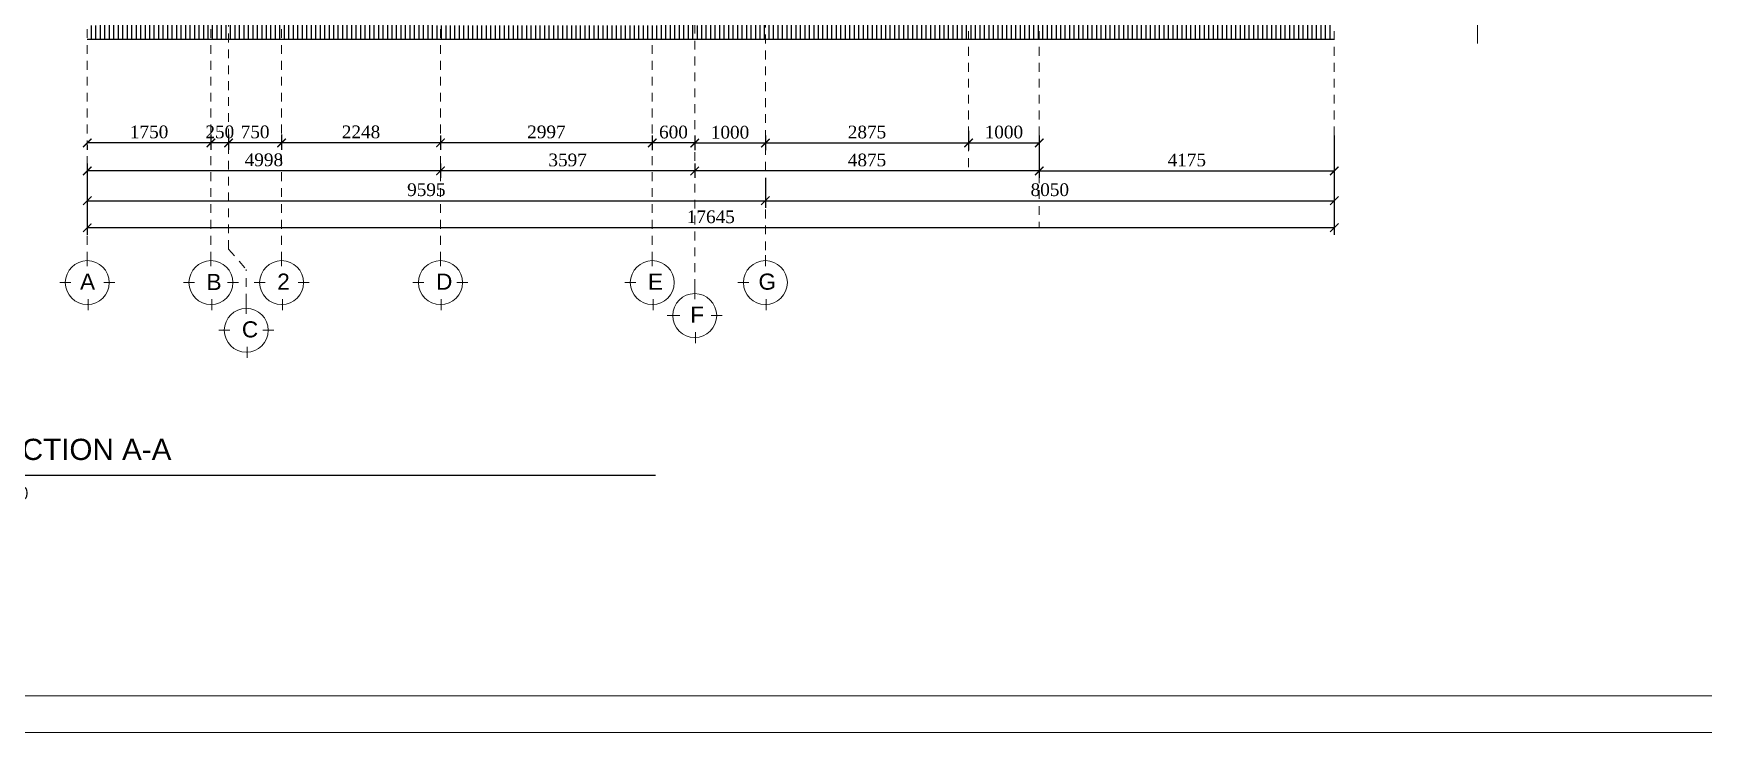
# Model space of a CAD drawing. Header units: millimetres. Extents: x -9564 to 494436, y -140371 to 4257.
# Drawn here: x 274.94 to 298.57, y 101.31 to 111.2 of the extents above; entities that cross this region are included whole.
import ezdxf
from ezdxf.enums import TextEntityAlignment as Align

# ---------------------------------------------------------------- set-up
doc = ezdxf.new("R2010")
doc.units = ezdxf.units.MM
doc.header["$MEASUREMENT"] = 0
doc.linetypes.add('DASHED2', pattern=[0.375, 0.25, -0.125])
doc.linetypes.add('HIDDEN2', pattern=[0.1875, 0.125, -0.0625])
doc.layers.get('DEFPOINTS').update_dxf_attribs({"lineweight": 18})
for name, color, linetype, lineweight in [('09-Arsiran', 8, 'Continuous', 5), ('AS', 8, 'HIDDEN2', 5), ('DIM', 1, 'Continuous', 5), ('LEGEND', 1, 'DASHED2', 50), ('XR-KOP A3_MOZART$0$A-TXTKOP', 3, 'Continuous', 5), ('XR-KOP A3_MOZART$0$KOP-A1$0$A-GRSKOP', 1, 'Continuous', 5)]:
    doc.layers.add(name, color=color, linetype=linetype, lineweight=lineweight)
doc.layers.add('NOT', color=1, linetype='Continuous')
doc.styles.add('HAND', font='ROMAND.SHX', dxfattribs={"width": 0.8, "height": 250})
doc.styles.add('NOTEXT1', font='arial.ttf')
doc.styles.add('NOTEXT2', font='arial.ttf')
doc.styles.add('NOTEXT4', font='arial.ttf')
doc.styles.get("Standard").update_dxf_attribs({"font": 'arial.ttf'})
doc.styles.add('style2', font='times.ttf', dxfattribs={"height": 0.18})
doc.styles.add('XR-KOP A3_MOZART$0$ROMAND', font='romand.shx', dxfattribs={"height": 2, "bigfont": 'bigfont.shx'})
doc.dimstyles.new('ISO-25', dxfattribs={"dimtxt": 0.18, "dimasz": 0.12, "dimexe": 0.1, "dimexo": 0.1, "dimgap": 0.0625, "dimtad": 1, "dimtoh": 1, "dimdec": 0, "dimlfac": 1000, "dimtxsty": 'style2', "dimblk": 'ARCHTICK', "dimcen": 0.15, "dimclrd": 1, "dimclre": 1, "dimclrt": 4, "dimadec": 0, "dimazin": 0, "dimtfac": 1, "dimtdec": 0, "dimtmove": 0, "dimatfit": 3, "dimldrblk": 'OBLIQUE', "dimfxl": 1, "dimarcsym": 0})

# ---------------------------------------------------------------- blocks, each defined once
blk = doc.blocks.new('aspot')
at = {"layer": '09-Arsiran'}
for p, q in [((110.262, 123.544), (110.262, 123.388)), ((112.012, 123.544), (112.012, 123.388)), ((113.012, 123.544), (113.012, 123.388)), ((115.26, 123.544), (115.26, 123.388)), ((118.257, 123.544), (118.257, 123.388)), ((119.857, 123.544), (119.857, 123.388)), ((109.873, 123.154), (110.029, 123.154)), ((110.496, 123.154), (110.652, 123.154)), ((111.623, 123.154), (111.779, 123.154)), ((112.246, 123.154), (112.402, 123.154)), ((112.623, 123.154), (112.779, 123.154)), ((113.246, 123.154), (113.402, 123.154)), ((114.871, 123.154), (115.026, 123.154)), ((115.493, 123.154), (115.649, 123.154)), ((117.868, 123.154), (118.024, 123.154)), ((119.468, 123.154), (119.624, 123.154)), ((110.274, 122.921), (110.274, 122.765)), ((112.024, 122.921), (112.024, 122.765)), ((113.024, 122.921), (113.024, 122.765)), ((115.271, 122.921), (115.271, 122.765)), ((118.269, 122.921), (118.269, 122.765)), ((118.857, 123.077), (118.857, 122.921)), ((119.869, 122.921), (119.869, 122.765)), ((112.512, 122.869), (112.512, 122.714)), ((118.468, 122.688), (118.624, 122.688)), ((118.491, 122.688), (118.647, 122.688)), ((119.091, 122.688), (119.247, 122.688)), ((112.123, 122.48), (112.279, 122.48)), ((112.746, 122.48), (112.902, 122.48)), ((118.869, 122.454), (118.869, 122.299)), ((112.524, 122.247), (112.524, 122.091))]:
    blk.add_line(p, q, dxfattribs=at)
for centre in [(110.262, 123.154), (112.012, 123.154), (113.012, 123.154), (115.26, 123.154), (118.257, 123.154), (119.857, 123.154), (118.857, 122.688), (112.512, 122.48)]:
    blk.add_circle(centre, 0.311, dxfattribs=at)
at = {"layer": 'AS'}
for p, q in [((110.262, 123.466), (110.262, 140.622)), ((112.012, 123.466), (112.012, 140.622)), ((112.262, 123.628), (112.262, 140.622)), ((113.012, 123.466), (113.012, 140.622)), ((115.26, 123.466), (115.26, 140.622)), ((118.257, 123.466), (118.257, 140.622)), ((118.857, 123.077), (118.857, 140.622)), ((119.857, 123.388), (119.857, 140.622)), ((112.262, 123.628), (112.512, 123.342)), ((112.512, 122.869), (112.512, 123.342))]:
    blk.add_line(p, q, dxfattribs=at)
at = {"layer": '09-Arsiran', "color": 2, "char_height": 0.228, "attachment_point": 1}
for s, insert in [('A', (110.16, 123.282)), ('B', (111.95, 123.277)), ('2', (112.95, 123.282)), ('D', (115.198, 123.282)), ('E', (118.195, 123.282)), ('G', (119.76, 123.282)), ('F', (118.795, 122.815)), ('C', (112.45, 122.607))]:
    blk.add_mtext_dynamic_manual_height_columns(s, width=0.05426, gutter_width=1.14, heights=[0], dxfattribs=dict(at, insert=insert))
blk = doc.blocks.new('_ArchTick')
at = {"color": 0, "linetype": 'ByBlock', "const_width": 0.15}
blk.add_lwpolyline([(-0.5, -0.5), (0.5, 0.5)], dxfattribs=at)
blk = doc.blocks.new('*D185')
at = {"color": 1, "lineweight": -2, "transparency": 16777216}
for p, q in [((507.448, 151.981), (507.448, 151.774)), ((508.448, 151.981), (508.448, 151.774)), ((508.448, 151.874), (507.448, 151.874))]:
    blk.add_line(p, q, dxfattribs=at)
at = {"layer": 'DEFPOINTS', "color": 0, "transparency": 16777216}
for p in [(507.448, 152.081), (508.448, 152.081), (507.448, 151.874)]:
    blk.add_point(p, dxfattribs=at)
at = {"color": 1, "lineweight": -2, "transparency": 16777216, "xscale": 0.12, "yscale": 0.12, "zscale": 0.12, "rotation": 180}
blk.add_blockref('_ArchTick', (507.448, 151.874), dxfattribs=at)
at = {"color": 1, "lineweight": -2, "transparency": 16777216, "xscale": 0.12, "yscale": 0.12, "zscale": 0.12}
blk.add_blockref('_ArchTick', (508.448, 151.874), dxfattribs=at)
at = {"color": 4, "transparency": 16777216, "insert": (507.948, 152.028), "char_height": 0.18, "attachment_point": 5, "style": 'style2'}
blk.add_mtext('1000', dxfattribs=at)
blk = doc.blocks.new('_Oblique')
at = {"color": 0, "linetype": 'ByBlock', "lineweight": -2}
blk.add_line((-0.5, -0.5), (0.5, 0.5), dxfattribs=at)
blk = doc.blocks.new('*D186')
at = {"color": 1, "lineweight": -2, "transparency": 16777216}
for p, q in [((506.848, 151.981), (506.848, 151.777)), ((507.448, 151.981), (507.448, 151.777)), ((507.448, 151.877), (506.848, 151.877))]:
    blk.add_line(p, q, dxfattribs=at)
at = {"layer": 'DEFPOINTS', "color": 0, "transparency": 16777216}
for p in [(506.848, 152.081), (507.448, 152.081), (506.848, 151.877)]:
    blk.add_point(p, dxfattribs=at)
at = {"color": 1, "lineweight": -2, "transparency": 16777216, "xscale": 0.12, "yscale": 0.12, "zscale": 0.12, "rotation": 180}
blk.add_blockref('_ArchTick', (506.848, 151.877), dxfattribs=at)
at = {"color": 1, "lineweight": -2, "transparency": 16777216, "xscale": 0.12, "yscale": 0.12, "zscale": 0.12}
blk.add_blockref('_ArchTick', (507.448, 151.877), dxfattribs=at)
at = {"color": 4, "transparency": 16777216, "insert": (507.148, 152.031), "char_height": 0.18, "attachment_point": 5, "style": 'style2'}
blk.add_mtext('600', dxfattribs=at)
blk = doc.blocks.new('*D187')
at = {"color": 1, "lineweight": -2, "transparency": 16777216}
for p, q in [((503.851, 151.981), (503.851, 151.779)), ((506.848, 151.981), (506.848, 151.779)), ((506.848, 151.879), (503.851, 151.879))]:
    blk.add_line(p, q, dxfattribs=at)
at = {"layer": 'DEFPOINTS', "color": 0, "transparency": 16777216}
for p in [(503.851, 152.081), (506.848, 152.081), (503.851, 151.879)]:
    blk.add_point(p, dxfattribs=at)
at = {"color": 1, "lineweight": -2, "transparency": 16777216, "xscale": 0.12, "yscale": 0.12, "zscale": 0.12, "rotation": 180}
blk.add_blockref('_ArchTick', (503.851, 151.879), dxfattribs=at)
at = {"color": 1, "lineweight": -2, "transparency": 16777216, "xscale": 0.12, "yscale": 0.12, "zscale": 0.12}
blk.add_blockref('_ArchTick', (506.848, 151.879), dxfattribs=at)
at = {"color": 4, "transparency": 16777216, "insert": (505.35, 152.033), "char_height": 0.18, "attachment_point": 5, "style": 'style2'}
blk.add_mtext('2997', dxfattribs=at)
blk = doc.blocks.new('*D132')
at = {"color": 1, "lineweight": -2, "transparency": 16777216}
blk.add_line((503.851, 151.879), (501.603, 151.879), dxfattribs=at)
at = {"layer": 'DEFPOINTS', "color": 0, "transparency": 16777216}
for p in [(501.603, 151.879), (501.603, 151.879), (503.851, 151.879)]:
    blk.add_point(p, dxfattribs=at)
at = {"color": 1, "lineweight": -2, "transparency": 16777216, "xscale": 0.12, "yscale": 0.12, "zscale": 0.12, "rotation": 180}
blk.add_blockref('_ArchTick', (501.603, 151.879), dxfattribs=at)
at = {"color": 1, "lineweight": -2, "transparency": 16777216, "xscale": 0.12, "yscale": 0.12, "zscale": 0.12}
blk.add_blockref('_ArchTick', (503.851, 151.879), dxfattribs=at)
at = {"color": 4, "transparency": 16777216, "insert": (502.727, 152.033), "char_height": 0.18, "attachment_point": 5, "style": 'style2'}
blk.add_mtext('2248', dxfattribs=at)
blk = doc.blocks.new('*D129')
at = {"color": 1, "lineweight": -2, "transparency": 16777216}
for p, q in [((500.853, 151.998), (500.853, 151.779)), ((501.603, 151.998), (501.603, 151.779)), ((501.603, 151.879), (500.853, 151.879))]:
    blk.add_line(p, q, dxfattribs=at)
at = {"layer": 'DEFPOINTS', "color": 0, "transparency": 16777216}
for p in [(500.853, 152.098), (501.603, 152.098), (500.853, 151.879)]:
    blk.add_point(p, dxfattribs=at)
at = {"color": 1, "lineweight": -2, "transparency": 16777216, "xscale": 0.12, "yscale": 0.12, "zscale": 0.12, "rotation": 180}
blk.add_blockref('_ArchTick', (500.853, 151.879), dxfattribs=at)
at = {"color": 1, "lineweight": -2, "transparency": 16777216, "xscale": 0.12, "yscale": 0.12, "zscale": 0.12}
blk.add_blockref('_ArchTick', (501.603, 151.879), dxfattribs=at)
at = {"color": 4, "transparency": 16777216, "insert": (501.228, 152.033), "char_height": 0.18, "attachment_point": 5, "style": 'style2'}
blk.add_mtext('750', dxfattribs=at)
blk = doc.blocks.new('*D130')
at = {"color": 1, "lineweight": -2, "transparency": 16777216}
for p, q in [((500.603, 151.998), (500.603, 151.779)), ((500.853, 151.998), (500.853, 151.779)), ((500.853, 151.879), (500.603, 151.879))]:
    blk.add_line(p, q, dxfattribs=at)
at = {"layer": 'DEFPOINTS', "color": 0, "transparency": 16777216}
for p in [(500.603, 152.098), (500.853, 152.098), (500.603, 151.879)]:
    blk.add_point(p, dxfattribs=at)
at = {"color": 1, "lineweight": -2, "transparency": 16777216, "xscale": 0.12, "yscale": 0.12, "zscale": 0.12, "rotation": 180}
blk.add_blockref('_ArchTick', (500.603, 151.879), dxfattribs=at)
at = {"color": 1, "lineweight": -2, "transparency": 16777216, "xscale": 0.12, "yscale": 0.12, "zscale": 0.12}
blk.add_blockref('_ArchTick', (500.853, 151.879), dxfattribs=at)
at = {"color": 4, "transparency": 16777216, "insert": (500.728, 152.033), "char_height": 0.18, "attachment_point": 5, "style": 'style2'}
blk.add_mtext('250', dxfattribs=at)
blk = doc.blocks.new('*D131')
at = {"color": 1, "lineweight": -2, "transparency": 16777216}
for p, q in [((500.603, 151.879), (498.853, 151.879)), ((498.853, 151.846), (498.853, 151.779)), ((500.603, 151.846), (500.603, 151.779))]:
    blk.add_line(p, q, dxfattribs=at)
at = {"layer": 'DEFPOINTS', "color": 0, "transparency": 16777216}
for p in [(498.853, 151.946), (498.853, 151.879), (500.603, 151.946)]:
    blk.add_point(p, dxfattribs=at)
at = {"color": 1, "lineweight": -2, "transparency": 16777216, "xscale": 0.12, "yscale": 0.12, "zscale": 0.12, "rotation": 180}
blk.add_blockref('_ArchTick', (498.853, 151.879), dxfattribs=at)
at = {"color": 1, "lineweight": -2, "transparency": 16777216, "xscale": 0.12, "yscale": 0.12, "zscale": 0.12}
blk.add_blockref('_ArchTick', (500.603, 151.879), dxfattribs=at)
at = {"color": 4, "transparency": 16777216, "insert": (499.728, 152.033), "char_height": 0.18, "attachment_point": 5, "style": 'style2'}
blk.add_mtext('1750', dxfattribs=at)
blk = doc.blocks.new('*D284')
at = {"color": 1, "lineweight": -2, "transparency": 16777216}
for p, q in [((508.448, 151.981), (508.448, 151.777)), ((511.323, 152.05), (511.323, 151.777)), ((508.448, 151.877), (511.323, 151.877))]:
    blk.add_line(p, q, dxfattribs=at)
at = {"layer": 'DEFPOINTS', "color": 0, "transparency": 16777216}
for p in [(508.448, 152.081), (511.323, 152.15), (511.323, 151.877)]:
    blk.add_point(p, dxfattribs=at)
at = {"color": 1, "lineweight": -2, "transparency": 16777216, "xscale": 0.12, "yscale": 0.12, "zscale": 0.12, "rotation": 180}
blk.add_blockref('_ArchTick', (508.448, 151.877), dxfattribs=at)
at = {"color": 1, "lineweight": -2, "transparency": 16777216, "xscale": 0.12, "yscale": 0.12, "zscale": 0.12}
blk.add_blockref('_ArchTick', (511.323, 151.877), dxfattribs=at)
at = {"color": 4, "transparency": 16777216, "insert": (509.886, 152.031), "char_height": 0.18, "attachment_point": 5, "style": 'style2'}
blk.add_mtext('2875', dxfattribs=at)
blk = doc.blocks.new('*D285')
at = {"color": 1, "lineweight": -2, "transparency": 16777216}
for p, q in [((511.323, 151.981), (511.323, 151.777)), ((512.323, 151.981), (512.323, 151.777)), ((511.323, 151.877), (512.323, 151.877))]:
    blk.add_line(p, q, dxfattribs=at)
at = {"layer": 'DEFPOINTS', "color": 0, "transparency": 16777216}
for p in [(511.323, 152.081), (512.323, 152.081), (512.323, 151.877)]:
    blk.add_point(p, dxfattribs=at)
at = {"color": 1, "lineweight": -2, "transparency": 16777216, "xscale": 0.12, "yscale": 0.12, "zscale": 0.12, "rotation": 180}
blk.add_blockref('_ArchTick', (511.323, 151.877), dxfattribs=at)
at = {"color": 1, "lineweight": -2, "transparency": 16777216, "xscale": 0.12, "yscale": 0.12, "zscale": 0.12}
blk.add_blockref('_ArchTick', (512.323, 151.877), dxfattribs=at)
at = {"color": 4, "transparency": 16777216, "insert": (511.823, 152.031), "char_height": 0.18, "attachment_point": 5, "style": 'style2'}
blk.add_mtext('1000', dxfattribs=at)
blk = doc.blocks.new('*D154')
at = {"color": 1, "lineweight": -2, "transparency": 16777216}
for p, q in [((507.448, 151.585), (507.448, 151.382)), ((512.323, 151.585), (512.323, 151.382)), ((512.323, 151.482), (507.448, 151.482))]:
    blk.add_line(p, q, dxfattribs=at)
at = {"layer": 'DEFPOINTS', "color": 0, "transparency": 16777216}
for p in [(507.448, 151.685), (512.323, 151.685), (507.448, 151.482)]:
    blk.add_point(p, dxfattribs=at)
at = {"color": 1, "lineweight": -2, "transparency": 16777216, "xscale": 0.12, "yscale": 0.12, "zscale": 0.12, "rotation": 180}
blk.add_blockref('_ArchTick', (507.448, 151.482), dxfattribs=at)
at = {"color": 1, "lineweight": -2, "transparency": 16777216, "xscale": 0.12, "yscale": 0.12, "zscale": 0.12}
blk.add_blockref('_ArchTick', (512.323, 151.482), dxfattribs=at)
at = {"color": 4, "transparency": 16777216, "insert": (509.886, 151.636), "char_height": 0.18, "attachment_point": 5, "style": 'style2'}
blk.add_mtext('4875', dxfattribs=at)
blk = doc.blocks.new('*D155')
at = {"color": 1, "lineweight": -2, "transparency": 16777216}
for p, q in [((503.851, 151.585), (503.851, 151.382)), ((507.448, 151.585), (507.448, 151.382)), ((507.448, 151.482), (503.851, 151.482))]:
    blk.add_line(p, q, dxfattribs=at)
at = {"layer": 'DEFPOINTS', "color": 0, "transparency": 16777216}
for p in [(503.851, 151.685), (507.448, 151.685), (503.851, 151.482)]:
    blk.add_point(p, dxfattribs=at)
at = {"color": 1, "lineweight": -2, "transparency": 16777216, "xscale": 0.12, "yscale": 0.12, "zscale": 0.12, "rotation": 180}
blk.add_blockref('_ArchTick', (503.851, 151.482), dxfattribs=at)
at = {"color": 1, "lineweight": -2, "transparency": 16777216, "xscale": 0.12, "yscale": 0.12, "zscale": 0.12}
blk.add_blockref('_ArchTick', (507.448, 151.482), dxfattribs=at)
at = {"color": 4, "transparency": 16777216, "insert": (505.65, 151.636), "char_height": 0.18, "attachment_point": 5, "style": 'style2'}
blk.add_mtext('3597', dxfattribs=at)
blk = doc.blocks.new('*D156')
at = {"color": 1, "lineweight": -2, "transparency": 16777216}
for p, q in [((498.853, 151.585), (498.853, 151.383)), ((503.851, 151.585), (503.851, 151.383)), ((503.851, 151.483), (498.853, 151.483))]:
    blk.add_line(p, q, dxfattribs=at)
at = {"layer": 'DEFPOINTS', "color": 0, "transparency": 16777216}
for p in [(498.853, 151.685), (503.851, 151.685), (498.853, 151.483)]:
    blk.add_point(p, dxfattribs=at)
at = {"color": 1, "lineweight": -2, "transparency": 16777216, "xscale": 0.12, "yscale": 0.12, "zscale": 0.12, "rotation": 180}
blk.add_blockref('_ArchTick', (498.853, 151.483), dxfattribs=at)
at = {"color": 1, "lineweight": -2, "transparency": 16777216, "xscale": 0.12, "yscale": 0.12, "zscale": 0.12}
blk.add_blockref('_ArchTick', (503.851, 151.483), dxfattribs=at)
at = {"color": 4, "transparency": 16777216, "insert": (501.352, 151.638), "char_height": 0.18, "attachment_point": 5, "style": 'style2'}
blk.add_mtext('4998', dxfattribs=at)
blk = doc.blocks.new('*D157')
at = {"color": 1, "lineweight": -2, "transparency": 16777216}
for p, q in [((512.323, 151.981), (512.323, 151.382)), ((516.498, 151.981), (516.498, 151.382)), ((512.323, 151.482), (516.498, 151.482))]:
    blk.add_line(p, q, dxfattribs=at)
at = {"layer": 'DEFPOINTS', "color": 0, "transparency": 16777216}
for p in [(512.323, 152.081), (516.498, 152.081), (516.498, 151.482)]:
    blk.add_point(p, dxfattribs=at)
at = {"color": 1, "lineweight": -2, "transparency": 16777216, "xscale": 0.12, "yscale": 0.12, "zscale": 0.12, "rotation": 180}
blk.add_blockref('_ArchTick', (512.323, 151.482), dxfattribs=at)
at = {"color": 1, "lineweight": -2, "transparency": 16777216, "xscale": 0.12, "yscale": 0.12, "zscale": 0.12}
blk.add_blockref('_ArchTick', (516.498, 151.482), dxfattribs=at)
at = {"color": 4, "transparency": 16777216, "insert": (514.411, 151.636), "char_height": 0.18, "attachment_point": 5, "style": 'style2'}
blk.add_mtext('4175', dxfattribs=at)
blk = doc.blocks.new('*D158')
at = {"color": 1, "lineweight": -2, "transparency": 16777216}
for p, q in [((498.853, 151.384), (498.853, 150.961)), ((508.448, 151.382), (508.448, 150.961)), ((498.853, 151.061), (508.448, 151.061))]:
    blk.add_line(p, q, dxfattribs=at)
at = {"layer": 'DEFPOINTS', "color": 0, "transparency": 16777216}
for p in [(498.853, 151.484), (508.448, 151.482), (508.448, 151.061)]:
    blk.add_point(p, dxfattribs=at)
at = {"color": 1, "lineweight": -2, "transparency": 16777216, "xscale": 0.12, "yscale": 0.12, "zscale": 0.12, "rotation": 180}
blk.add_blockref('_ArchTick', (498.853, 151.061), dxfattribs=at)
at = {"color": 1, "lineweight": -2, "transparency": 16777216, "xscale": 0.12, "yscale": 0.12, "zscale": 0.12}
blk.add_blockref('_ArchTick', (508.448, 151.061), dxfattribs=at)
at = {"color": 4, "transparency": 16777216, "insert": (503.651, 151.215), "char_height": 0.18, "attachment_point": 5, "style": 'style2'}
blk.add_mtext('9595', dxfattribs=at)
blk = doc.blocks.new('*D159')
at = {"color": 1, "lineweight": -2, "transparency": 16777216}
for p, q in [((508.448, 151.382), (508.448, 150.961)), ((516.498, 151.382), (516.498, 150.961)), ((508.448, 151.061), (516.498, 151.061))]:
    blk.add_line(p, q, dxfattribs=at)
at = {"layer": 'DEFPOINTS', "color": 0, "transparency": 16777216}
for p in [(508.448, 151.482), (516.498, 151.482), (516.498, 151.061)]:
    blk.add_point(p, dxfattribs=at)
at = {"color": 1, "lineweight": -2, "transparency": 16777216, "xscale": 0.12, "yscale": 0.12, "zscale": 0.12, "rotation": 180}
blk.add_blockref('_ArchTick', (508.448, 151.061), dxfattribs=at)
at = {"color": 1, "lineweight": -2, "transparency": 16777216, "xscale": 0.12, "yscale": 0.12, "zscale": 0.12}
blk.add_blockref('_ArchTick', (516.498, 151.061), dxfattribs=at)
at = {"color": 4, "transparency": 16777216, "insert": (512.473, 151.215), "char_height": 0.18, "attachment_point": 5, "style": 'style2'}
blk.add_mtext('8050', dxfattribs=at)
blk = doc.blocks.new('*D160')
at = {"color": 1, "lineweight": -2, "transparency": 16777216}
for p, q in [((498.853, 150.961), (498.853, 150.578)), ((516.498, 150.961), (516.498, 150.578)), ((516.498, 150.678), (498.853, 150.678))]:
    blk.add_line(p, q, dxfattribs=at)
at = {"layer": 'DEFPOINTS', "color": 0, "transparency": 16777216}
for p in [(498.853, 151.061), (516.498, 151.061), (498.853, 150.678)]:
    blk.add_point(p, dxfattribs=at)
at = {"color": 1, "lineweight": -2, "transparency": 16777216, "xscale": 0.12, "yscale": 0.12, "zscale": 0.12, "rotation": 180}
blk.add_blockref('_ArchTick', (498.853, 150.678), dxfattribs=at)
at = {"color": 1, "lineweight": -2, "transparency": 16777216, "xscale": 0.12, "yscale": 0.12, "zscale": 0.12}
blk.add_blockref('_ArchTick', (516.498, 150.678), dxfattribs=at)
at = {"color": 4, "transparency": 16777216, "insert": (507.676, 150.832), "char_height": 0.18, "attachment_point": 5, "style": 'style2'}
blk.add_mtext('17645', dxfattribs=at)
blk = doc.blocks.new('hsdh')
at = {"layer": 'XR-KOP A3_MOZART$0$KOP-A1$0$A-GRSKOP', "color": 0, "linetype": 'Continuous', "lineweight": 5}
blk.add_lwpolyline([(145480, 82601), (107945, 82601), (107945, 56197), (145480, 56197)], close=True, dxfattribs=at)
at = {"layer": 'XR-KOP A3_MOZART$0$KOP-A1$0$A-GRSKOP', "color": 5, "linetype": 'Continuous', "lineweight": 5}
blk.add_lwpolyline([(145017, 82138), (108409, 82138), (108409, 56660), (145017, 56660)], close=True, dxfattribs=at)
blk = doc.blocks.new('NOT-28-ADI')
at = {"const_width": 50}
blk.add_lwpolyline([(-750, 0), (750, 0)], dxfattribs=at)
blk.add_circle((0, 0), 750)
at = {"layer": 'NOT'}
blk.add_line((750, 0), (12100, 0), dxfattribs=at)
at = {"color": 5, "style": 'NOTEXT4'}
for tag, p in [('JDL1', (988, 765)), ('JDL2', (988, 250))]:
    blk.add_attdef(tag, p, '', height=350, dxfattribs=at)
at = {"color": 5, "style": 'NOTEXT4', "width": 0.85}
blk.add_attdef('NO', text='', height=300, dxfattribs=at).set_placement((68, 360), align=Align.MIDDLE_CENTER)
at = {"style": 'NOTEXT1', "width": 0.85}
blk.add_attdef('REF.', text='', height=200, dxfattribs=at).set_placement((0, -190), align=Align.TOP_CENTER)
blk.add_attdef('SCALE', (1020, -398), '', height=200, dxfattribs=at)
blk.add_attdef('ROOM', text='', height=200, dxfattribs=at).set_placement((3715, -388), align=Align.RIGHT)
blk = doc.blocks.new('A$C2a879c63')
h = blk.add_hatch()
h.set_pattern_fill('ANSI31', color=8, scale=0.02, angle=45)
h.set_pattern_definition([(90, (194.35313, -115.29338), (-0.0635, 0), [])])
h.paths.add_polyline_path([(309.613, 10.0054), (309.538, 10.0054), (309.538, 10.3654), (307.3655, 10.3654), (307.3655, 9.8054), (309.613, 9.8054)])
h.paths.add_polyline_path([(307.3655, 10.3654), (306.6155, 10.3654), (306.6155, 9.8054), (307.3655, 9.8054)])
h.paths.add_polyline_path([(306.6155, 10.3654), (306.3655, 10.3654), (306.3655, 9.8054), (306.6155, 9.8054)])
h.paths.add_polyline_path([(306.3655, 10.3654), (304.7655, 10.3654), (304.7655, 10.0054), (304.6155, 10.0054), (304.6155, 9.8054), (306.3655, 9.8054)])
h.paths.add_polyline_path([(312.5355, 10.0054), (309.613, 10.0054), (309.613, 9.8054), (312.5355, 9.8054)])
h.paths.add_polyline_path([(313.2105, 10.3654), (312.6855, 10.3654), (312.6855, 9.8054), (313.2105, 9.8054)])
h.paths.add_polyline_path([(312.6855, 10.0054), (312.6105, 10.0054), (312.6105, 9.8054), (312.6855, 9.8054)])
h.paths.add_polyline_path([(312.6105, 10.0054), (312.5355, 10.0054), (312.5355, 9.8054), (312.6105, 9.8054)])
h.paths.add_polyline_path([(313.2855, 10.3654), (313.2855, 10.0054), (313.2105, 10.0054), (313.2105, 9.8054), (322.2605, 9.8054), (322.2605, 10.3654)])
blk.add_line((322.2605, 9.8054), (304.6155, 9.8054))
at = {"layer": 'AS'}
for p, q in [((317.0855, 13.5254), (317.0855, 7.9233)), ((318.0855, 13.5254), (318.0855, 7.1403)), ((322.2605, 13.5254), (322.2605, 7.1403))]:
    blk.add_line(p, q, dxfattribs=at)
at = {"layer": 'DIM', "color": 1, "linetype": 'ByBlock'}
blk.add_line((324.286, 25.1378), (324.286, 9.7514), dxfattribs=at)
blk.add_blockref('aspot', (194.3531, -116.7876))
at = {"layer": 'LEGEND', "xscale": 0.00111896417510141, "yscale": 0.00111896417510141, "zscale": 0.00111896417510141}
blk.add_blockref('hsdh', (173.213, -62.8819), dxfattribs=at)
at = {"layer": 'NOT'}
ref = blk.add_blockref('NOT-28-ADI', (302.282, 3.6428), dxfattribs=dict(at, xscale=0.0008571428572759032, yscale=0.0008571428572759032, zscale=0.0008571428572759032))
ref.add_attrib('NO', '01', dxfattribs={"layer": '0', "color": 5, "height": 0.25714, "style": 'NOTEXT2', "width": 0.85}).set_placement((302.3403, 3.9511), align=Align.MIDDLE_CENTER)
ref.add_attrib('JDL2', 'SECTION A-A', (303.1286, 3.8571), dxfattribs={"layer": '0', "color": 5, "height": 0.3, "style": 'NOTEXT2'})
ref.add_attrib('SCALE', '1 : 100', (303.1559, 3.3017), dxfattribs={"layer": '0', "height": 0.17143, "style": 'NOTEXT1', "width": 0.85})
at = {"color": 4, "style": 'HAND'}
for tag, height, rotation, p in [('DRY.WASHER', 0.054, 0, (11.9366, 24.9122)), ('PATIO', 0.135, 0, (20.9666, 21.5696)), ('GENSET', 0.135, 0, (18.2157, 17.1045)), ('PLANTERBOX', 0.135, 90, (22.169, 13.2959)), ('PLANTERBOX', 0.135, 0, (18.5224, 11.5633)), ('PATIO', 0.135, 0, (400.0395, 10.821)), ('CARPORT', 0.135, 0, (12.157, 9.7744)), ('CARPORT', 0.135, 0, (20.6202, 9.7744))]:
    blk.add_attdef(tag, text='', height=height, rotation=rotation, dxfattribs=at).set_placement(p, align=Align.MIDDLE)
at = {"layer": 'XR-KOP A3_MOZART$0$A-TXTKOP', "style": 'XR-KOP A3_MOZART$0$ROMAND'}
for tag, p in [('1:200', (37.0468, 3.1879)), ('1:100', (79.0468, 3.1879)), ('1:100', (121.0468, 3.1879)), ('1:100', (163.0468, 3.1879)), ('1:100', (205.0468, 3.1879)), ('1:100', (247.0468, 3.1879)), ('1:100', (289.0468, 3.1879)), ('1:100', (331.0468, 3.1879)), ('1:100', (373.0468, 3.1879)), ('1:100', (415.0468, 3.1879)), ('1:100', (457.0468, 3.1879)), ('1:100', (499.0468, 3.1879))]:
    blk.add_attdef(tag, text='', height=0.1296, dxfattribs=at).set_placement(p, align=Align.MIDDLE)
for base, p1, p2, picture, middle, set_off in [((304.6155, 8.3437), (306.3655, 8.4113), (304.6155, 8.4113), '*D131', (305.4905, 8.498), (-194.2379, -143.5351)), ((306.6155, 8.3437), (307.3655, 8.5626), (306.6155, 8.5626), '*D129', (306.9905, 8.498), (-194.2379, -143.5351)), ((307.36552, 8.343662), (309.613022, 8.343662), (307.36552, 8.343662), '*D132', (308.489271, 8.497719), (-194.237939, -143.535144)), ((309.6130216461, 8.3436618986), (312.6105216461, 8.5453568789), (309.6130216461, 8.5453568789), '*D187', (311.1117716461, 8.4979787696), (-194.2379386561, -143.535144147)), ((312.6105, 8.342), (313.2105, 8.5454), (312.6105, 8.5454), '*D186', (312.9105, 8.496), (-194.2379, -143.5351)), ((313.2105, 8.3386), (314.2105, 8.5454), (313.2105, 8.5454), '*D185', (313.7105, 8.4926), (-194.2379, -143.5351)), ((317.0855, 8.342), (314.2105, 8.5454), (317.0855, 8.6151), '*D284', (315.648, 8.4963), (-194.2379, -143.5351)), ((318.0855, 8.342), (317.0855, 8.5454), (318.0855, 8.5454), '*D285', (317.5855, 8.496), (-194.2379, -143.5351)), ((322.2605, 7.9464), (318.0855, 8.5454), (322.2605, 8.5454), '*D157', (320.173, 8.1007), (-194.2379, -143.5351)), ((304.61552, 7.948167), (309.613022, 8.14993), (304.61552, 8.14993), '*D156', (307.114271, 8.102484), (-194.237939, -143.535144)), ((309.6130216461, 7.946404832), (313.2105216461, 8.1499300671), (309.6130216461, 8.1499300671), '*D155', (311.4117716461, 8.1007217029), (-194.2379386561, -143.535144147)), ((313.2105, 7.9464), (318.0855, 8.1499), (313.2105, 8.1499), '*D154', (315.648, 8.1007), (-194.2379, -143.5351)), ((314.2105, 7.5255), (304.6155, 7.949), (314.2105, 7.9464), '*D158', (309.413, 7.6798), (-194.2379, -143.5351)), ((322.2605, 7.5255), (314.2105, 7.9464), (322.2605, 7.9464), '*D159', (318.2355, 7.6795), (-194.2379, -143.5351)), ((304.6155, 7.143), (322.2605, 7.5255), (304.6155, 7.5255), '*D160', (313.438, 7.2973), (-194.2379, -143.5351))]:
    dim = blk.add_linear_dim(base=base, p1=p1, p2=p2, dimstyle='ISO-25')
    dim.commit()
    dim.dimension.update_dxf_attribs({"geometry": picture, "text_midpoint": middle, "insert": set_off})
dim = blk.add_linear_dim(base=(306.3655, 8.3437), p1=(306.6155, 8.5626), p2=(306.3655, 8.5626), dimstyle='ISO-25')
dim.commit()
dim.dimension.update_dxf_attribs({"geometry": '*D130', "text_midpoint": (306.4905, 8.3437), "dimtype": 128, "insert": (-194.2379, -143.5351)})

msp = doc.modelspace()

# ---------------------------------------------------------------- block references
msp.add_blockref('A$C2a879c63', (-28.9148, 101.3058))

doc.saveas('drawing.dxf')
